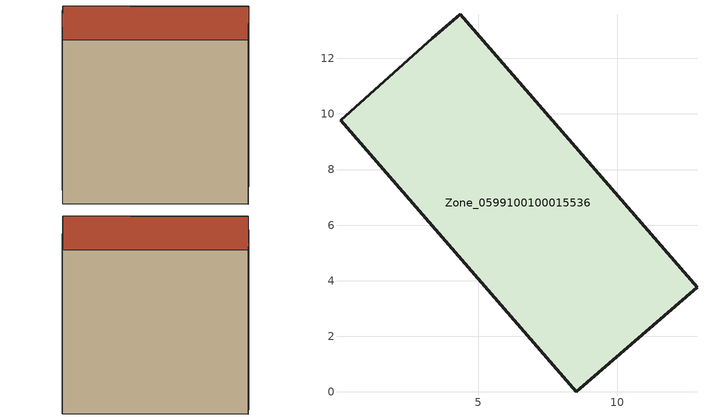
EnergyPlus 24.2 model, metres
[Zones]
Zone_0599100100015536
 floor ground (C_G): 0.04,9.78 3.35,12.72 4.34,13.59 12.86,3.77 8.52,0 z0
 wall outside (C_F): 8.52,0 12.86,3.77 4.34,13.59 3.35,12.72 0.04,9.78 8.52,0 z0:12.56
 roof outside (C_R): 3.35,12.72 0.04,9.78 8.52,0 12.86,3.77 4.34,13.59 z12.56
[BUILDING]
Pand.0599100100015536: North Axis=0; Terrain=City; Loads Convergence Tolerance Value=0.04; Temperature Convergence Tolerance Value=0.4; Solar Distribution=FullExterior; Maximum Number of Warmup Days=25; Minimum Number of Warmup Days=1
[Site:Location]
Rotterdam.The.Hague.AP_ZH_NLD Design_Conditions: Latitude=51.96; Longitude=4.45; Time Zone=1; Elevation=-4.5
[SITE:GROUNDTEMPERATURE:BUILDINGSURFACE]
18, 18, 18, 18, 18, 18, 18, 18, 18, 18, 18, 18
[MATERIAL] Thermal Absorptance=0.9; Solar Absorptance=0.7; Visible Absorptance=0.7
Name | Roughness | Thickness | Conductivity | Density | Specific Heat
G.TI.2015-2018 | MediumSmooth | 0.15 | 0.0428571 | 540 | 1210
F.TI.2015-2018 | Rough | 0.3 | 0.0666667 | 1920 | 840
R.TI.2015-2018 | MediumRough | 0.2 | 0.0333333 | 1500 | 1000
[CONSTRUCTION]
C_G: G.TI.2015-2018
C_F: F.TI.2015-2018
C_R: R.TI.2015-2018
[ZONE]
Zone_0599100100015536: Type=1; Multiplier=1; Ceiling Height=Autocalculate; Volume=Autocalculate; Floor Area=autocalculate; Part of Total Floor Area=Yes
[ZONEINFILTRATION:DESIGNFLOWRATE]
Infil_Zone_0599100100015536: Zone or ZoneList or Space or SpaceList=Zone_0599100100015536; Schedule=AlwaysOn; Design Flow Rate Calculation Method=Flow/Area; Flow Rate per Floor Area=0.0015; Constant Term Coefficient=1; Temperature Term Coefficient=0; Velocity Term Coefficient=0; Velocity Squared Term Coefficient=0
[HVACTEMPLATE:ZONE:IDEALLOADSAIRSYSTEM]
Zone_0599100100015536: Maximum Heating Supply Air Temperature=50; Minimum Cooling Supply Air Temperature=13; Maximum Heating Supply Air Humidity Ratio=0.0156; Minimum Cooling Supply Air Humidity Ratio=0.0077; Heating Limit=NoLimit; Cooling Limit=NoLimit; Dehumidification Control Type=ConstantSensibleHeatRatio; Cooling Sensible Heat Ratio=0.7; Dehumidification Setpoint=60; Humidification Control Type=None; Humidification Setpoint=30; Outdoor Air Method=None; Outdoor Air Flow Rate per Person=0.00944; Outdoor Air Flow Rate per Zone Floor Area=0; Outdoor Air Flow Rate per Zone=0; Demand Controlled Ventilation Type=None; Outdoor Air Economizer Type=NoEconomizer; Heat Recovery Type=None; Sensible Heat Recovery Effectiveness=0.7; Latent Heat Recovery Effectiveness=0.65
[ZONECONTROL:THERMOSTAT]
ThermostatControl_Zone_0599100100015536: Zone or ZoneList=Zone_0599100100015536; Control Type Schedule=DualSetpointControlType; Control 1=Thermostat_Zone_0599100100015536; Temperature Difference Between Cutout And Setpoint=0
[THERMOSTATSETPOINT:DUALSETPOINT]
Thermostat_Zone_0599100100015536: Heating Setpoint Temperature Schedule=HeatingSetpoint_Zone_0599100100015536; Cooling Setpoint Temperature Schedule=CoolingSetpoint_Zone_0599100100015536
[SCHEDULE:COMPACT]
HeatingSetpoint_Zone_0599100100015536: Through: 12/31, For: AllDays, Until: 24:00, 21
CoolingSetpoint_Zone_0599100100015536: Through: 12/31, For: AllDays, Until: 24:00, 24
DualSetpointControlType: Through: 12/31, For: AllDays, Until: 24:00, 4
AlwaysOn: Through: 12/31, For: AllDays, Until: 24:00, 1
